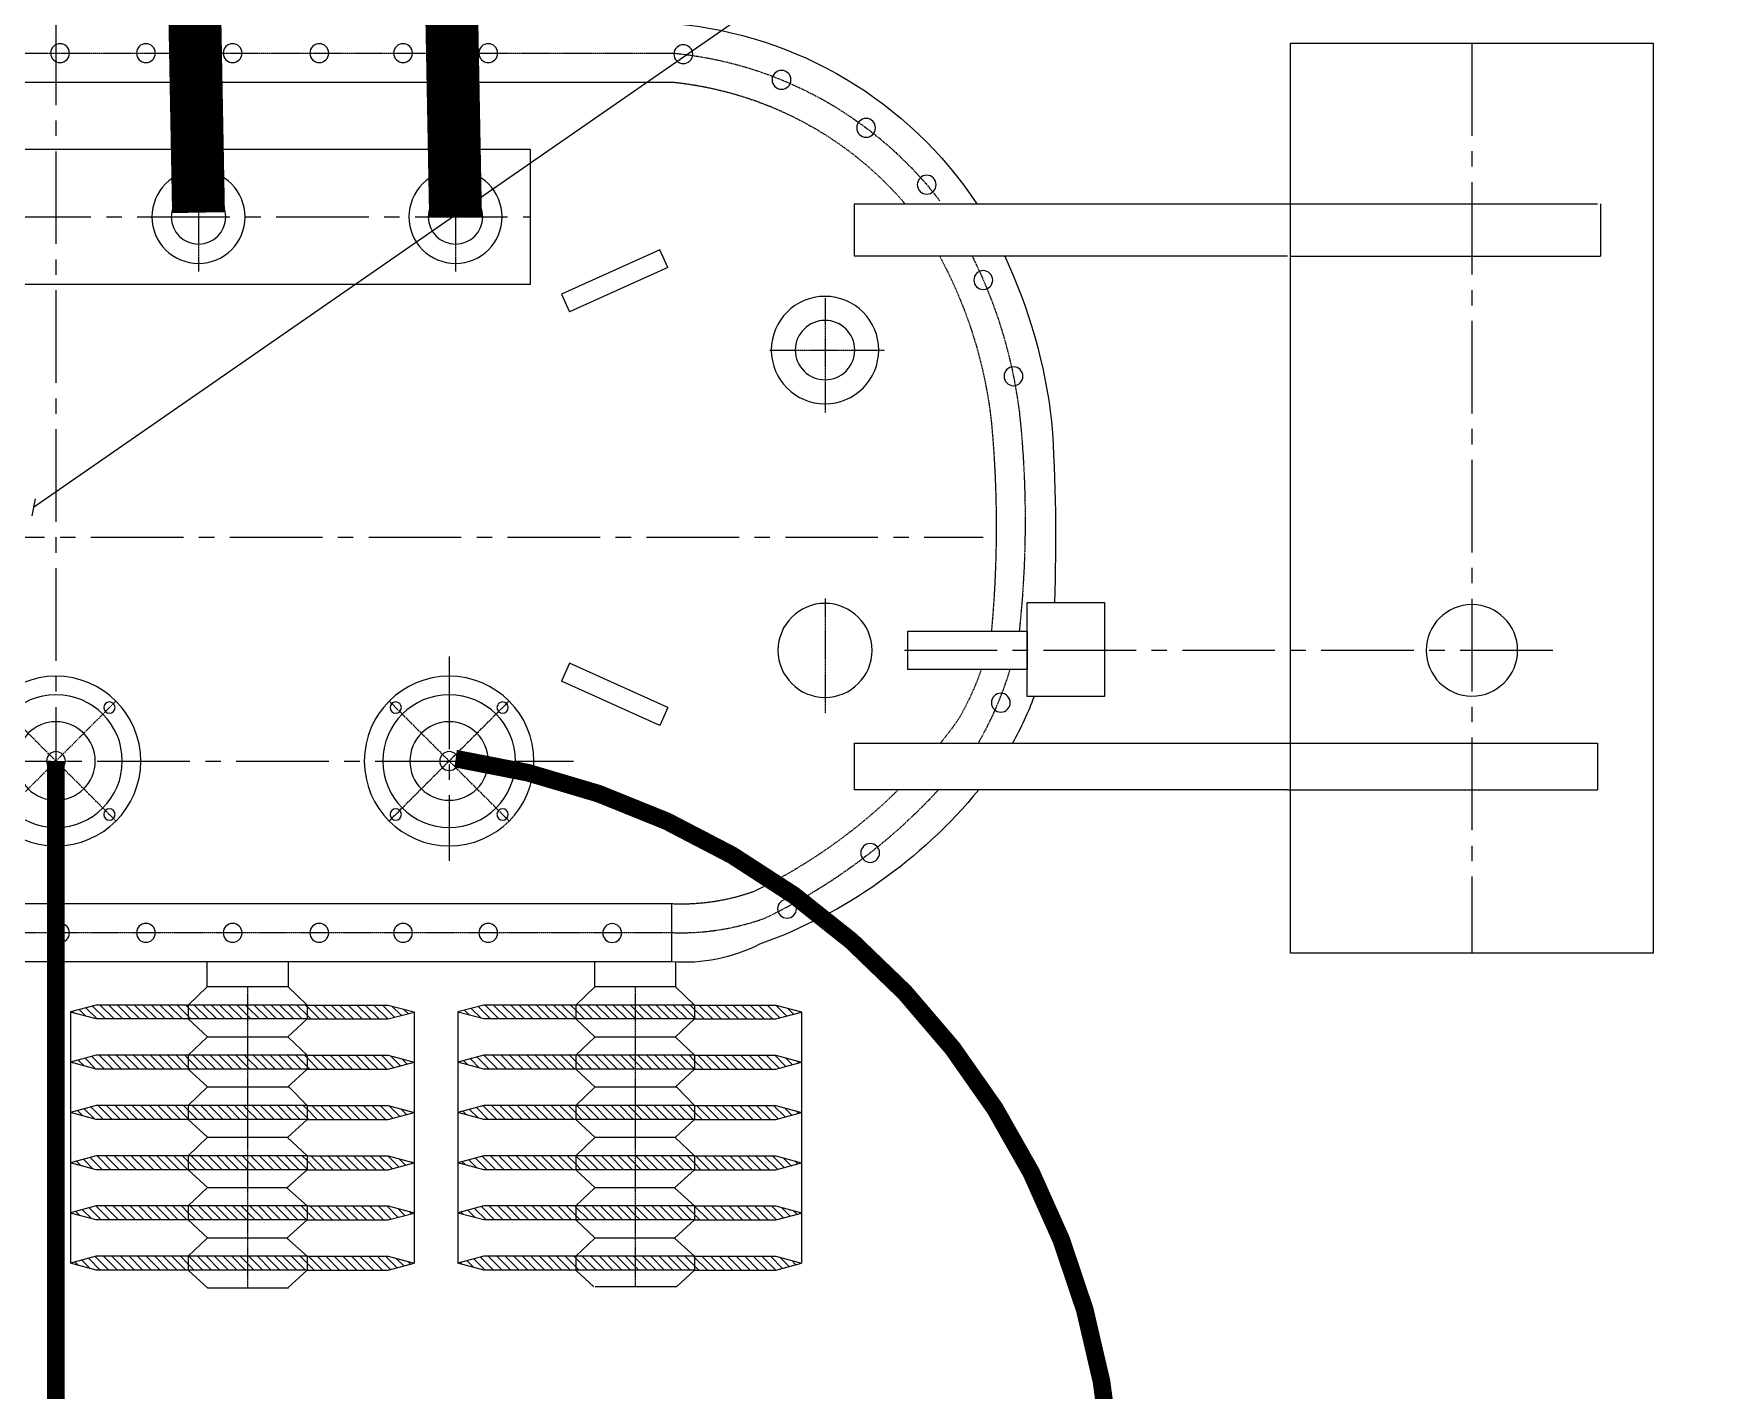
# Model space of a CAD drawing. Header units: inches. Extents: x -246336 to 136055, y -106871 to 69513.
# Drawn here: x -123141 to -122194, y 4118 to 4887 of the extents above; entities that cross this region are included whole.
import ezdxf

# ---------------------------------------------------------------- set-up
doc = ezdxf.new("R2010")
doc.units = ezdxf.units.IN
doc.header["$MEASUREMENT"] = 0
doc.linetypes.add('CENTER2', pattern=[1.125, 0.75, -0.125, 0.125, -0.125])
doc.linetypes.add('HIDDEN2', pattern=[0.1875, 0.125, -0.0625])
doc.layers.add('ve', color=43, linetype='Continuous')
doc.styles.add('VU', font='arial.ttf', dxfattribs={"height": 12})
doc.dimstyles.new('TL1-10', dxfattribs={"dimtxt": 14, "dimasz": 7, "dimexe": 0, "dimexo": 0, "dimgap": 2, "dimtad": 1, "dimdec": 0, "dimlfac": 10, "dimzin": 9, "dimdsep": 46, "dimtxsty": 'VU', "dimblk": 'OBLIQUE', "dimcen": 2, "dimclrd": 4, "dimclre": 4, "dimclrt": 7, "dimadec": 0, "dimazin": 0, "dimtfac": 1, "dimtdec": 0, "dimtix": 1, "dimtmove": 2, "dimatfit": 3, "dimldrblk": 'OBLIQUE', "dimfxl": 1, "dimtolj": 1, "dimtzin": 9, "dimarcsym": 0})

# ---------------------------------------------------------------- blocks, each defined once
blk = doc.blocks.new('mba c')
at = {"layer": 've', "color": 8}
for p, q in [((33804.001, -6992.629), (33805.107, -6991.603)), ((33809.63, -6991.603), (33805.107, -6991.603)), ((33809.691, -6991.603), (33805.107, -6991.603)), ((33810.736, -6992.629), (33809.63, -6991.603)), ((33825.976, -6992.629), (33827.001, -6991.678)), ((33831.666, -6991.678), (33827.082, -6991.678)), ((33831.605, -6991.678), (33827.082, -6991.678)), ((33832.711, -6992.629), (33831.685, -6991.678)), ((33798.785, -6992.629), (33797.32, -6993.021)), ((33797.32, -7007.266), (33797.32, -6993.021)), ((33798.785, -6993.418), (33797.32, -6993.026)), ((33797.577, -6993.095), (33797.771, -6992.9)), ((33797.959, -6993.197), (33798.433, -6992.723)), ((33798.342, -6993.299), (33799.012, -6992.629)), ((33798.724, -6993.401), (33799.497, -6992.629)), ((33810.736, -6992.629), (33798.785, -6992.629)), ((33799.193, -6993.418), (33799.982, -6992.629)), ((33799.678, -6993.418), (33800.467, -6992.629)), ((33800.163, -6993.418), (33800.951, -6992.629)), ((33800.647, -6993.418), (33801.436, -6992.629)), ((33801.132, -6993.418), (33801.921, -6992.629)), ((33801.617, -6993.418), (33802.406, -6992.629)), ((33802.102, -6993.418), (33802.891, -6992.629)), ((33802.587, -6993.418), (33803.375, -6992.629)), ((33803.071, -6993.418), (33803.86, -6992.629)), ((33803.556, -6993.418), (33804.001, -6992.973)), ((33804.001, -6992.973), (33804.345, -6992.629)), ((33804.001, -6993.418), (33804.001, -6992.629)), ((33804.041, -6993.418), (33804.83, -6992.629)), ((33804.526, -6993.418), (33805.315, -6992.629)), ((33805.011, -6993.418), (33805.799, -6992.629)), ((33805.495, -6993.418), (33806.284, -6992.629)), ((33805.98, -6993.418), (33806.769, -6992.629)), ((33806.465, -6993.418), (33807.254, -6992.629)), ((33806.95, -6993.418), (33807.368, -6992.999)), ((33807.368, -6992.999), (33807.739, -6992.629)), ((33807.435, -6993.418), (33808.224, -6992.629)), ((33807.92, -6993.418), (33808.708, -6992.629)), ((33808.404, -6993.418), (33809.193, -6992.629)), ((33808.889, -6993.418), (33809.678, -6992.629)), ((33809.374, -6993.418), (33810.163, -6992.629)), ((33809.859, -6993.418), (33810.648, -6992.629)), ((33810.344, -6993.418), (33810.736, -6993.026)), ((33810.736, -6993.418), (33810.736, -6992.629)), ((33810.736, -6992.629), (33815.34, -6992.629)), ((33810.736, -6993.026), (33811.132, -6992.629)), ((33810.828, -6993.418), (33811.617, -6992.629)), ((33811.313, -6993.418), (33812.102, -6992.629)), ((33811.798, -6993.418), (33812.587, -6992.629)), ((33812.283, -6993.418), (33813.072, -6992.629)), ((33812.768, -6993.418), (33813.556, -6992.629)), ((33813.252, -6993.418), (33814.041, -6992.629)), ((33813.737, -6993.418), (33814.526, -6992.629)), ((33814.222, -6993.418), (33815.011, -6992.629)), ((33814.707, -6993.418), (33815.463, -6992.662)), ((33815.192, -6993.418), (33815.845, -6992.764)), ((33815.34, -6992.629), (33816.805, -6993.021)), ((33815.34, -6993.418), (33816.805, -6993.026)), ((33815.799, -6993.295), (33816.228, -6992.866)), ((33816.461, -6993.118), (33816.61, -6992.969)), ((33816.805, -7007.261), (33816.805, -6993.021)), ((33820.76, -6992.629), (33819.295, -6993.021)), ((33819.295, -7007.266), (33819.295, -6993.021)), ((33820.76, -6993.418), (33819.295, -6993.026)), ((33819.427, -6993.061), (33819.53, -6992.958)), ((33819.809, -6993.163), (33820.192, -6992.781)), ((33820.192, -6993.266), (33820.828, -6992.629)), ((33820.574, -6993.368), (33821.313, -6992.629)), ((33832.711, -6992.629), (33820.76, -6992.629)), ((33821.009, -6993.418), (33821.798, -6992.629)), ((33821.494, -6993.418), (33822.283, -6992.629)), ((33821.979, -6993.418), (33822.768, -6992.629)), ((33822.464, -6993.418), (33823.253, -6992.629)), ((33822.949, -6993.418), (33823.737, -6992.629)), ((33823.433, -6993.418), (33824.222, -6992.629)), ((33823.918, -6993.418), (33824.707, -6992.629)), ((33824.403, -6993.418), (33825.192, -6992.629)), ((33824.888, -6993.418), (33825.677, -6992.629)), ((33825.373, -6993.418), (33825.976, -6992.814)), ((33825.857, -6993.418), (33825.976, -6993.299)), ((33825.976, -6993.418), (33825.976, -6992.629)), ((33825.976, -6993.299), (33826.646, -6992.629)), ((33825.976, -6992.814), (33826.161, -6992.629)), ((33826.342, -6993.418), (33827.131, -6992.629)), ((33826.827, -6993.418), (33827.616, -6992.629)), ((33827.312, -6993.418), (33828.101, -6992.629)), ((33827.797, -6993.418), (33828.585, -6992.629)), ((33828.281, -6993.418), (33829.07, -6992.629)), ((33828.766, -6993.418), (33829.343, -6992.841)), ((33829.251, -6993.418), (33829.343, -6993.325)), ((33829.343, -6993.325), (33830.04, -6992.629)), ((33829.343, -6992.841), (33829.555, -6992.629)), ((33829.736, -6993.418), (33830.525, -6992.629)), ((33830.221, -6993.418), (33831.009, -6992.629)), ((33830.705, -6993.418), (33831.494, -6992.629)), ((33831.19, -6993.418), (33831.979, -6992.629)), ((33831.675, -6993.418), (33832.464, -6992.629)), ((33832.16, -6993.418), (33832.711, -6992.867)), ((33832.711, -6993.418), (33832.711, -6992.629)), ((33832.711, -6992.629), (33837.315, -6992.629)), ((33832.711, -6993.352), (33833.433, -6992.629)), ((33832.711, -6992.867), (33832.949, -6992.629)), ((33833.129, -6993.418), (33833.918, -6992.629)), ((33833.614, -6993.418), (33834.403, -6992.629)), ((33834.099, -6993.418), (33834.888, -6992.629)), ((33834.584, -6993.418), (33835.373, -6992.629)), ((33835.069, -6993.418), (33835.857, -6992.629)), ((33835.553, -6993.418), (33836.342, -6992.629)), ((33836.038, -6993.418), (33836.827, -6992.629)), ((33836.523, -6993.418), (33837.312, -6992.629)), ((33837.008, -6993.418), (33837.695, -6992.731)), ((33837.315, -6992.629), (33838.78, -6993.021)), ((33837.315, -6993.418), (33838.78, -6993.026)), ((33837.558, -6993.353), (33838.077, -6992.833)), ((33838.22, -6993.176), (33838.46, -6992.935)), ((33838.78, -7007.261), (33838.78, -6993.021)), ((33810.736, -6993.418), (33798.785, -6993.418)), ((33805.076, -6994.451), (33804.001, -6993.418)), ((33809.599, -6994.451), (33810.736, -6993.418)), ((33810.736, -6993.418), (33815.34, -6993.418)), ((33832.711, -6993.418), (33820.76, -6993.418)), ((33827.051, -6994.451), (33825.976, -6993.418)), ((33831.574, -6994.451), (33832.711, -6993.418)), ((33832.645, -6993.418), (33832.711, -6993.352)), ((33832.711, -6993.418), (33837.315, -6993.418)), ((33804.001, -6995.477), (33805.107, -6994.451)), ((33809.599, -6994.451), (33805.076, -6994.451)), ((33809.661, -6994.451), (33805.076, -6994.451)), ((33810.736, -6995.477), (33809.599, -6994.451)), ((33825.976, -6995.477), (33827.082, -6994.451)), ((33831.636, -6994.451), (33827.051, -6994.451)), ((33831.574, -6994.451), (33827.051, -6994.451)), ((33832.711, -6995.477), (33831.574, -6994.451)), ((33798.785, -6995.477), (33797.32, -6995.869)), ((33798.785, -6996.266), (33797.32, -6995.874)), ((33797.625, -6995.955), (33797.854, -6995.726)), ((33798.007, -6996.058), (33798.516, -6995.549)), ((33798.39, -6996.16), (33799.073, -6995.477)), ((33798.772, -6996.262), (33799.558, -6995.477)), ((33810.736, -6995.477), (33798.785, -6995.477)), ((33799.254, -6996.266), (33800.043, -6995.477)), ((33799.739, -6996.266), (33800.527, -6995.477)), ((33800.223, -6996.266), (33801.012, -6995.477)), ((33800.708, -6996.266), (33801.497, -6995.477)), ((33801.193, -6996.266), (33801.982, -6995.477)), ((33801.678, -6996.266), (33802.467, -6995.477)), ((33802.163, -6996.266), (33802.951, -6995.477)), ((33802.647, -6996.266), (33803.436, -6995.477)), ((33803.132, -6996.266), (33803.921, -6995.477)), ((33803.617, -6996.266), (33804.001, -6995.882)), ((33804.001, -6995.882), (33804.406, -6995.477)), ((33804.001, -6996.266), (33804.001, -6995.477)), ((33804.102, -6996.266), (33804.891, -6995.477)), ((33804.587, -6996.266), (33805.376, -6995.477)), ((33805.072, -6996.266), (33805.86, -6995.477)), ((33805.556, -6996.266), (33806.345, -6995.477)), ((33806.041, -6996.266), (33806.83, -6995.477)), ((33806.526, -6996.266), (33807.315, -6995.477)), ((33807.011, -6996.266), (33807.368, -6995.908)), ((33807.368, -6995.908), (33807.8, -6995.477)), ((33807.496, -6996.266), (33808.284, -6995.477)), ((33807.98, -6996.266), (33808.769, -6995.477)), ((33808.465, -6996.266), (33809.254, -6995.477)), ((33808.95, -6996.266), (33809.739, -6995.477)), ((33809.435, -6996.266), (33810.224, -6995.477)), ((33809.92, -6996.266), (33810.708, -6995.477)), ((33810.404, -6996.266), (33810.736, -6995.934)), ((33810.736, -6996.266), (33810.736, -6995.477)), ((33810.736, -6995.477), (33815.34, -6995.477)), ((33810.736, -6995.934), (33811.193, -6995.477)), ((33810.889, -6996.266), (33811.678, -6995.477)), ((33811.374, -6996.266), (33812.163, -6995.477)), ((33811.859, -6996.266), (33812.648, -6995.477)), ((33812.344, -6996.266), (33813.132, -6995.477)), ((33812.828, -6996.266), (33813.617, -6995.477)), ((33813.313, -6996.266), (33814.102, -6995.477)), ((33813.798, -6996.266), (33814.587, -6995.477)), ((33814.283, -6996.266), (33815.072, -6995.477)), ((33814.768, -6996.266), (33815.511, -6995.523)), ((33815.252, -6996.266), (33815.893, -6995.625)), ((33815.34, -6995.477), (33816.805, -6995.869)), ((33815.34, -6996.266), (33816.805, -6995.874)), ((33815.882, -6996.121), (33816.276, -6995.727)), ((33816.544, -6995.944), (33816.658, -6995.83)), ((33820.76, -6995.477), (33819.295, -6995.869)), ((33820.76, -6996.266), (33819.295, -6995.874)), ((33819.475, -6995.922), (33819.613, -6995.784)), ((33819.857, -6996.024), (33820.275, -6995.607)), ((33820.24, -6996.127), (33820.889, -6995.477)), ((33820.622, -6996.229), (33821.374, -6995.477)), ((33832.711, -6995.477), (33820.76, -6995.477)), ((33821.07, -6996.266), (33821.859, -6995.477)), ((33821.555, -6996.266), (33822.344, -6995.477)), ((33822.04, -6996.266), (33822.829, -6995.477)), ((33822.525, -6996.266), (33823.313, -6995.477)), ((33823.009, -6996.266), (33823.798, -6995.477)), ((33823.494, -6996.266), (33824.283, -6995.477)), ((33823.979, -6996.266), (33824.768, -6995.477)), ((33824.464, -6996.266), (33825.253, -6995.477)), ((33824.949, -6996.266), (33825.737, -6995.477)), ((33825.433, -6996.266), (33825.976, -6995.723)), ((33825.976, -6996.266), (33825.976, -6995.477)), ((33825.976, -6996.208), (33826.707, -6995.477)), ((33825.976, -6995.723), (33826.222, -6995.477)), ((33826.403, -6996.266), (33827.192, -6995.477)), ((33826.888, -6996.266), (33827.677, -6995.477)), ((33827.373, -6996.266), (33828.161, -6995.477)), ((33827.857, -6996.266), (33828.646, -6995.477)), ((33828.342, -6996.266), (33829.131, -6995.477)), ((33828.827, -6996.266), (33829.343, -6995.749)), ((33829.343, -6996.234), (33830.101, -6995.477)), ((33829.343, -6995.749), (33829.616, -6995.477)), ((33829.797, -6996.266), (33830.585, -6995.477)), ((33830.281, -6996.266), (33831.07, -6995.477)), ((33830.766, -6996.266), (33831.555, -6995.477)), ((33831.251, -6996.266), (33832.04, -6995.477)), ((33831.736, -6996.266), (33832.525, -6995.477)), ((33832.221, -6996.266), (33832.711, -6995.776)), ((33832.711, -6996.266), (33832.711, -6995.477)), ((33832.711, -6995.477), (33837.315, -6995.477)), ((33832.711, -6996.261), (33833.494, -6995.477)), ((33832.711, -6995.776), (33833.009, -6995.477)), ((33833.19, -6996.266), (33833.979, -6995.477)), ((33833.675, -6996.266), (33834.464, -6995.477)), ((33834.16, -6996.266), (33834.949, -6995.477)), ((33834.645, -6996.266), (33835.434, -6995.477)), ((33835.13, -6996.266), (33835.918, -6995.477)), ((33835.614, -6996.266), (33836.403, -6995.477)), ((33836.099, -6996.266), (33836.888, -6995.477)), ((33836.584, -6996.266), (33837.36, -6995.489)), ((33837.069, -6996.266), (33837.743, -6995.592)), ((33837.315, -6995.477), (33838.78, -6995.869)), ((33837.315, -6996.266), (33838.78, -6995.874)), ((33837.641, -6996.178), (33838.125, -6995.694)), ((33838.303, -6996.002), (33838.508, -6995.796)), ((33810.736, -6996.266), (33798.785, -6996.266)), ((33805.076, -6997.299), (33804.001, -6996.266)), ((33809.599, -6997.299), (33810.736, -6996.266)), ((33810.736, -6996.266), (33815.34, -6996.266)), ((33832.711, -6996.266), (33820.76, -6996.266)), ((33825.918, -6996.266), (33825.976, -6996.208)), ((33827.051, -6997.299), (33825.976, -6996.266)), ((33829.312, -6996.266), (33829.343, -6996.234)), ((33831.574, -6997.299), (33832.711, -6996.266)), ((33832.705, -6996.266), (33832.711, -6996.261)), ((33832.711, -6996.266), (33837.315, -6996.266)), ((33804.001, -6998.325), (33805.107, -6997.299)), ((33809.599, -6997.299), (33805.076, -6997.299)), ((33809.661, -6997.299), (33805.076, -6997.299)), ((33810.736, -6998.325), (33809.599, -6997.299)), ((33825.976, -6998.325), (33827.082, -6997.299)), ((33831.636, -6997.299), (33827.051, -6997.299)), ((33831.574, -6997.299), (33827.051, -6997.299)), ((33832.711, -6998.325), (33831.574, -6997.299)), ((33798.785, -6998.325), (33797.32, -6998.717)), ((33798.785, -6999.114), (33797.32, -6998.722)), ((33797.673, -6998.816), (33797.938, -6998.552)), ((33798.055, -6998.919), (33798.599, -6998.375)), ((33798.438, -6999.021), (33799.134, -6998.325)), ((33810.736, -6998.325), (33798.785, -6998.325)), ((33798.83, -6999.114), (33799.619, -6998.325)), ((33799.315, -6999.114), (33800.103, -6998.325)), ((33799.799, -6999.114), (33800.588, -6998.325)), ((33800.284, -6999.114), (33801.073, -6998.325)), ((33800.769, -6999.114), (33801.558, -6998.325)), ((33801.254, -6999.114), (33802.043, -6998.325)), ((33801.739, -6999.114), (33802.528, -6998.325)), ((33802.224, -6999.114), (33803.012, -6998.325)), ((33802.708, -6999.114), (33803.497, -6998.325)), ((33803.193, -6999.114), (33803.982, -6998.325)), ((33803.678, -6999.114), (33804.001, -6998.791)), ((33804.001, -6998.791), (33804.467, -6998.325)), ((33804.001, -6999.114), (33804.001, -6998.325)), ((33804.163, -6999.114), (33804.952, -6998.325)), ((33804.648, -6999.114), (33805.436, -6998.325)), ((33805.132, -6999.114), (33805.921, -6998.325)), ((33805.617, -6999.114), (33806.406, -6998.325)), ((33806.102, -6999.114), (33806.891, -6998.325)), ((33806.587, -6999.114), (33807.368, -6998.332)), ((33807.072, -6999.114), (33807.368, -6998.817)), ((33807.368, -6998.817), (33807.86, -6998.325)), ((33807.368, -6998.332), (33807.376, -6998.325)), ((33807.556, -6999.114), (33808.345, -6998.325)), ((33808.041, -6999.114), (33808.83, -6998.325)), ((33808.526, -6999.114), (33809.315, -6998.325)), ((33809.011, -6999.114), (33809.8, -6998.325)), ((33809.496, -6999.114), (33810.284, -6998.325)), ((33809.98, -6999.114), (33810.736, -6998.358)), ((33810.465, -6999.114), (33810.736, -6998.843)), ((33810.736, -6999.114), (33810.736, -6998.325)), ((33810.736, -6998.325), (33815.34, -6998.325)), ((33810.736, -6998.843), (33811.254, -6998.325)), ((33810.736, -6998.358), (33810.769, -6998.325)), ((33810.95, -6999.114), (33811.739, -6998.325)), ((33811.435, -6999.114), (33812.224, -6998.325)), ((33811.92, -6999.114), (33812.708, -6998.325)), ((33812.404, -6999.114), (33813.193, -6998.325)), ((33812.889, -6999.114), (33813.678, -6998.325)), ((33813.374, -6999.114), (33814.163, -6998.325)), ((33813.859, -6999.114), (33814.648, -6998.325)), ((33814.344, -6999.114), (33815.132, -6998.325)), ((33814.828, -6999.114), (33815.559, -6998.384)), ((33815.313, -6999.114), (33815.941, -6998.486)), ((33815.34, -6998.325), (33816.805, -6998.717)), ((33815.34, -6999.114), (33816.805, -6998.722)), ((33815.965, -6998.946), (33816.324, -6998.588)), ((33816.627, -6998.769), (33816.706, -6998.69)), ((33820.76, -6998.325), (33819.295, -6998.717)), ((33820.76, -6999.114), (33819.295, -6998.722)), ((33819.523, -6998.783), (33819.696, -6998.61)), ((33819.905, -6998.885), (33820.358, -6998.433)), ((33820.288, -6998.987), (33820.95, -6998.325)), ((33820.67, -6999.09), (33821.435, -6998.325)), ((33832.711, -6998.325), (33820.76, -6998.325)), ((33821.131, -6999.114), (33821.92, -6998.325)), ((33821.616, -6999.114), (33822.405, -6998.325)), ((33822.101, -6999.114), (33822.889, -6998.325)), ((33822.585, -6999.114), (33823.374, -6998.325)), ((33823.07, -6999.114), (33823.859, -6998.325)), ((33823.555, -6999.114), (33824.344, -6998.325)), ((33824.04, -6999.114), (33824.829, -6998.325)), ((33824.525, -6999.114), (33825.313, -6998.325)), ((33825.009, -6999.114), (33825.798, -6998.325)), ((33825.494, -6999.114), (33825.976, -6998.632)), ((33825.976, -6999.114), (33825.976, -6998.325)), ((33825.976, -6998.632), (33826.283, -6998.325)), ((33825.979, -6999.114), (33826.768, -6998.325)), ((33826.464, -6999.114), (33827.253, -6998.325)), ((33826.949, -6999.114), (33827.737, -6998.325)), ((33827.433, -6999.114), (33828.222, -6998.325)), ((33827.918, -6999.114), (33828.707, -6998.325)), ((33828.403, -6999.114), (33829.192, -6998.325)), ((33828.888, -6999.114), (33829.343, -6998.658)), ((33829.343, -6998.658), (33829.677, -6998.325)), ((33829.373, -6999.114), (33830.161, -6998.325)), ((33829.857, -6999.114), (33830.646, -6998.325)), ((33830.342, -6999.114), (33831.131, -6998.325)), ((33830.827, -6999.114), (33831.616, -6998.325)), ((33831.312, -6999.114), (33832.101, -6998.325)), ((33831.797, -6999.114), (33832.586, -6998.325)), ((33832.282, -6999.114), (33832.711, -6998.685)), ((33832.711, -6999.114), (33832.711, -6998.325)), ((33832.711, -6998.325), (33837.315, -6998.325)), ((33832.711, -6998.685), (33833.07, -6998.325)), ((33832.766, -6999.114), (33833.555, -6998.325)), ((33833.251, -6999.114), (33834.04, -6998.325)), ((33833.736, -6999.114), (33834.525, -6998.325)), ((33834.221, -6999.114), (33835.01, -6998.325)), ((33834.706, -6999.114), (33835.494, -6998.325)), ((33835.19, -6999.114), (33835.979, -6998.325)), ((33835.675, -6999.114), (33836.464, -6998.325)), ((33836.16, -6999.114), (33836.949, -6998.325)), ((33836.645, -6999.114), (33837.408, -6998.35)), ((33837.13, -6999.114), (33837.791, -6998.452)), ((33837.315, -6998.325), (33838.78, -6998.717)), ((33837.315, -6999.114), (33838.78, -6998.722)), ((33837.724, -6999.004), (33838.173, -6998.555)), ((33838.386, -6998.827), (33838.556, -6998.657)), ((33810.736, -6999.114), (33798.785, -6999.114)), ((33805.076, -7000.147), (33804.001, -6999.114)), ((33809.63, -7000.147), (33810.736, -6999.114)), ((33810.736, -6999.114), (33815.34, -6999.114)), ((33832.711, -6999.114), (33820.76, -6999.114)), ((33827.051, -7000.147), (33825.976, -6999.114)), ((33831.605, -7000.147), (33832.711, -6999.114)), ((33832.711, -6999.114), (33837.315, -6999.114)), ((33804.001, -7001.173), (33805.107, -7000.147)), ((33809.63, -7000.147), (33805.107, -7000.147)), ((33809.691, -7000.147), (33805.107, -7000.147)), ((33810.736, -7001.173), (33809.63, -7000.147)), ((33825.976, -7001.173), (33827.082, -7000.147)), ((33831.666, -7000.147), (33827.082, -7000.147)), ((33831.605, -7000.147), (33827.082, -7000.147)), ((33832.711, -7001.173), (33831.605, -7000.147)), ((33798.785, -7001.173), (33797.32, -7001.565)), ((33798.785, -7001.962), (33797.32, -7001.57)), ((33797.338, -7001.575), (33797.359, -7001.554)), ((33797.721, -7001.677), (33798.021, -7001.377)), ((33798.103, -7001.779), (33798.682, -7001.2)), ((33798.486, -7001.882), (33799.195, -7001.173)), ((33810.736, -7001.173), (33798.785, -7001.173)), ((33798.891, -7001.962), (33799.68, -7001.173)), ((33799.376, -7001.962), (33800.164, -7001.173)), ((33799.86, -7001.962), (33800.649, -7001.173)), ((33800.345, -7001.962), (33801.134, -7001.173)), ((33800.83, -7001.962), (33801.619, -7001.173)), ((33801.315, -7001.962), (33802.104, -7001.173)), ((33801.8, -7001.962), (33802.588, -7001.173)), ((33802.284, -7001.962), (33803.073, -7001.173)), ((33802.769, -7001.962), (33803.558, -7001.173)), ((33803.254, -7001.962), (33804.001, -7001.215)), ((33803.739, -7001.962), (33804.001, -7001.699)), ((33804.001, -7001.699), (33804.528, -7001.173)), ((33804.001, -7001.215), (33804.043, -7001.173)), ((33804.001, -7001.962), (33804.001, -7001.173)), ((33804.224, -7001.962), (33805.012, -7001.173)), ((33804.708, -7001.962), (33805.497, -7001.173)), ((33805.193, -7001.962), (33805.982, -7001.173)), ((33805.678, -7001.962), (33806.467, -7001.173)), ((33806.163, -7001.962), (33806.952, -7001.173)), ((33806.648, -7001.962), (33807.368, -7001.241)), ((33807.132, -7001.962), (33807.368, -7001.726)), ((33807.368, -7001.726), (33807.921, -7001.173)), ((33807.368, -7001.241), (33807.436, -7001.173)), ((33807.617, -7001.962), (33808.406, -7001.173)), ((33808.102, -7001.962), (33808.891, -7001.173)), ((33808.587, -7001.962), (33809.376, -7001.173)), ((33809.072, -7001.962), (33809.86, -7001.173)), ((33809.556, -7001.962), (33810.345, -7001.173)), ((33810.041, -7001.962), (33810.736, -7001.267)), ((33810.526, -7001.962), (33810.736, -7001.752)), ((33810.736, -7001.962), (33810.736, -7001.173)), ((33810.736, -7001.173), (33815.34, -7001.173)), ((33810.736, -7001.752), (33811.315, -7001.173)), ((33810.736, -7001.267), (33810.83, -7001.173)), ((33811.011, -7001.962), (33811.8, -7001.173)), ((33811.496, -7001.962), (33812.284, -7001.173)), ((33811.98, -7001.962), (33812.769, -7001.173)), ((33812.465, -7001.962), (33813.254, -7001.173)), ((33812.95, -7001.962), (33813.739, -7001.173)), ((33813.435, -7001.962), (33814.224, -7001.173)), ((33813.92, -7001.962), (33814.709, -7001.173)), ((33814.405, -7001.962), (33815.193, -7001.173)), ((33814.889, -7001.962), (33815.607, -7001.244)), ((33815.34, -7001.173), (33816.805, -7001.565)), ((33815.34, -7001.962), (33816.805, -7001.57)), ((33815.387, -7001.949), (33815.989, -7001.347)), ((33816.049, -7001.772), (33816.372, -7001.449)), ((33816.71, -7001.595), (33816.754, -7001.551)), ((33820.76, -7001.173), (33819.295, -7001.565)), ((33820.76, -7001.962), (33819.295, -7001.57)), ((33819.571, -7001.644), (33819.779, -7001.435)), ((33819.953, -7001.746), (33820.441, -7001.258)), ((33820.336, -7001.848), (33821.011, -7001.173)), ((33820.718, -7001.951), (33821.496, -7001.173)), ((33832.711, -7001.173), (33820.76, -7001.173)), ((33821.192, -7001.962), (33821.981, -7001.173)), ((33821.677, -7001.962), (33822.465, -7001.173)), ((33822.161, -7001.962), (33822.95, -7001.173)), ((33822.646, -7001.962), (33823.435, -7001.173)), ((33823.131, -7001.962), (33823.92, -7001.173)), ((33823.616, -7001.962), (33824.405, -7001.173)), ((33824.101, -7001.962), (33824.889, -7001.173)), ((33824.585, -7001.962), (33825.374, -7001.173)), ((33825.07, -7001.962), (33825.859, -7001.173)), ((33825.555, -7001.962), (33825.976, -7001.541)), ((33825.976, -7001.962), (33825.976, -7001.173)), ((33825.976, -7001.541), (33826.344, -7001.173)), ((33826.04, -7001.962), (33826.829, -7001.173)), ((33826.525, -7001.962), (33827.313, -7001.173)), ((33827.009, -7001.962), (33827.798, -7001.173)), ((33827.494, -7001.962), (33828.283, -7001.173)), ((33827.979, -7001.962), (33828.768, -7001.173)), ((33828.464, -7001.962), (33829.253, -7001.173)), ((33828.949, -7001.962), (33829.343, -7001.567)), ((33829.343, -7001.567), (33829.738, -7001.173)), ((33829.434, -7001.962), (33830.222, -7001.173)), ((33829.918, -7001.962), (33830.707, -7001.173)), ((33830.403, -7001.962), (33831.192, -7001.173)), ((33830.888, -7001.962), (33831.677, -7001.173)), ((33831.373, -7001.962), (33832.162, -7001.173)), ((33831.858, -7001.962), (33832.646, -7001.173)), ((33832.342, -7001.962), (33832.711, -7001.593)), ((33832.711, -7001.962), (33832.711, -7001.173)), ((33832.711, -7001.173), (33837.315, -7001.173)), ((33832.711, -7001.593), (33833.131, -7001.173)), ((33832.827, -7001.962), (33833.616, -7001.173)), ((33833.312, -7001.962), (33834.101, -7001.173)), ((33833.797, -7001.962), (33834.586, -7001.173)), ((33834.282, -7001.962), (33835.07, -7001.173)), ((33834.766, -7001.962), (33835.555, -7001.173)), ((33835.251, -7001.962), (33836.04, -7001.173)), ((33835.736, -7001.962), (33836.525, -7001.173)), ((33836.221, -7001.962), (33837.01, -7001.173)), ((33836.706, -7001.962), (33837.456, -7001.211)), ((33837.19, -7001.962), (33837.839, -7001.313)), ((33837.315, -7001.173), (33838.78, -7001.565)), ((33837.315, -7001.962), (33838.78, -7001.57)), ((33837.807, -7001.83), (33838.221, -7001.415)), ((33838.469, -7001.653), (33838.604, -7001.518)), ((33810.736, -7001.962), (33798.785, -7001.962)), ((33805.076, -7002.995), (33804.001, -7001.962)), ((33809.722, -7002.995), (33810.736, -7001.962)), ((33810.736, -7001.962), (33815.34, -7001.962)), ((33832.711, -7001.962), (33820.76, -7001.962)), ((33827.051, -7002.995), (33825.976, -7001.962)), ((33831.697, -7002.995), (33832.711, -7001.962)), ((33832.711, -7001.962), (33837.315, -7001.962)), ((33804.001, -7004.021), (33805.107, -7002.995)), ((33809.63, -7002.995), (33805.107, -7002.995)), ((33809.722, -7002.995), (33805.138, -7002.995)), ((33810.736, -7004.021), (33809.63, -7002.995)), ((33825.976, -7004.021), (33827.082, -7002.995)), ((33831.605, -7002.995), (33827.082, -7002.995)), ((33831.697, -7002.995), (33827.113, -7002.995)), ((33832.711, -7004.021), (33831.605, -7002.995)), ((33798.785, -7004.021), (33797.32, -7004.413)), ((33798.785, -7004.81), (33797.32, -7004.418)), ((33797.386, -7004.436), (33797.442, -7004.38)), ((33797.769, -7004.538), (33798.104, -7004.203)), ((33798.151, -7004.64), (33798.765, -7004.026)), ((33798.534, -7004.743), (33799.256, -7004.021)), ((33810.736, -7004.021), (33798.785, -7004.021)), ((33798.952, -7004.81), (33799.74, -7004.021)), ((33799.436, -7004.81), (33800.225, -7004.021)), ((33799.921, -7004.81), (33800.71, -7004.021)), ((33800.406, -7004.81), (33801.195, -7004.021)), ((33800.891, -7004.81), (33801.68, -7004.021)), ((33801.376, -7004.81), (33802.164, -7004.021)), ((33801.86, -7004.81), (33802.649, -7004.021)), ((33802.345, -7004.81), (33803.134, -7004.021)), ((33802.83, -7004.81), (33803.619, -7004.021)), ((33803.315, -7004.81), (33804.001, -7004.123)), ((33803.8, -7004.81), (33804.001, -7004.608)), ((33804.001, -7004.123), (33804.104, -7004.021)), ((33804.001, -7004.81), (33804.001, -7004.021)), ((33804.001, -7004.608), (33804.588, -7004.021)), ((33804.284, -7004.81), (33805.073, -7004.021)), ((33804.769, -7004.81), (33805.558, -7004.021)), ((33805.254, -7004.81), (33806.043, -7004.021)), ((33805.739, -7004.81), (33806.528, -7004.021)), ((33806.224, -7004.81), (33807.012, -7004.021)), ((33806.708, -7004.81), (33807.368, -7004.15)), ((33807.193, -7004.81), (33807.368, -7004.635)), ((33807.368, -7004.15), (33807.497, -7004.021)), ((33807.368, -7004.635), (33807.982, -7004.021)), ((33807.678, -7004.81), (33808.467, -7004.021)), ((33808.163, -7004.81), (33808.952, -7004.021)), ((33808.648, -7004.81), (33809.436, -7004.021)), ((33809.132, -7004.81), (33809.921, -7004.021)), ((33809.617, -7004.81), (33810.406, -7004.021)), ((33810.102, -7004.81), (33810.736, -7004.176)), ((33810.587, -7004.81), (33810.736, -7004.661)), ((33810.736, -7004.021), (33815.34, -7004.021)), ((33810.736, -7004.176), (33810.891, -7004.021)), ((33810.736, -7004.81), (33810.736, -7004.021)), ((33810.736, -7004.661), (33811.376, -7004.021)), ((33811.072, -7004.81), (33811.861, -7004.021)), ((33811.557, -7004.81), (33812.345, -7004.021)), ((33812.041, -7004.81), (33812.83, -7004.021)), ((33812.526, -7004.81), (33813.315, -7004.021)), ((33813.011, -7004.81), (33813.8, -7004.021)), ((33813.496, -7004.81), (33814.285, -7004.021)), ((33813.981, -7004.81), (33814.769, -7004.021)), ((33814.465, -7004.81), (33815.254, -7004.021)), ((33814.95, -7004.81), (33815.655, -7004.105)), ((33815.34, -7004.021), (33816.805, -7004.413)), ((33815.34, -7004.81), (33816.805, -7004.418)), ((33815.47, -7004.775), (33816.037, -7004.207)), ((33816.132, -7004.598), (33816.42, -7004.31)), ((33816.793, -7004.421), (33816.802, -7004.412)), ((33820.76, -7004.021), (33819.295, -7004.413)), ((33820.76, -7004.81), (33819.295, -7004.418)), ((33819.619, -7004.504), (33819.862, -7004.261)), ((33820.001, -7004.607), (33820.524, -7004.084)), ((33820.384, -7004.709), (33821.072, -7004.021)), ((33832.711, -7004.021), (33820.76, -7004.021)), ((33820.768, -7004.81), (33821.557, -7004.021)), ((33821.253, -7004.81), (33822.041, -7004.021)), ((33821.737, -7004.81), (33822.526, -7004.021)), ((33822.222, -7004.81), (33823.011, -7004.021)), ((33822.707, -7004.81), (33823.496, -7004.021)), ((33823.192, -7004.81), (33823.981, -7004.021)), ((33823.677, -7004.81), (33824.466, -7004.021)), ((33824.161, -7004.81), (33824.95, -7004.021)), ((33824.646, -7004.81), (33825.435, -7004.021)), ((33825.131, -7004.81), (33825.92, -7004.021)), ((33825.616, -7004.81), (33825.976, -7004.45)), ((33825.976, -7004.81), (33825.976, -7004.021)), ((33825.976, -7004.45), (33826.405, -7004.021)), ((33826.101, -7004.81), (33826.89, -7004.021)), ((33826.586, -7004.81), (33827.374, -7004.021)), ((33827.07, -7004.81), (33827.859, -7004.021)), ((33827.555, -7004.81), (33828.344, -7004.021)), ((33828.04, -7004.81), (33828.829, -7004.021)), ((33828.525, -7004.81), (33829.314, -7004.021)), ((33829.01, -7004.81), (33829.343, -7004.476)), ((33829.343, -7004.476), (33829.798, -7004.021)), ((33829.494, -7004.81), (33830.283, -7004.021)), ((33829.979, -7004.81), (33830.768, -7004.021)), ((33830.464, -7004.81), (33831.253, -7004.021)), ((33830.949, -7004.81), (33831.738, -7004.021)), ((33831.434, -7004.81), (33832.222, -7004.021)), ((33831.918, -7004.81), (33832.707, -7004.021)), ((33832.403, -7004.81), (33832.711, -7004.502)), ((33832.711, -7004.021), (33837.315, -7004.021)), ((33832.711, -7004.81), (33832.711, -7004.021)), ((33832.711, -7004.502), (33833.192, -7004.021)), ((33832.888, -7004.81), (33833.677, -7004.021)), ((33833.373, -7004.81), (33834.162, -7004.021)), ((33833.858, -7004.81), (33834.646, -7004.021)), ((33834.342, -7004.81), (33835.131, -7004.021)), ((33834.827, -7004.81), (33835.616, -7004.021)), ((33835.312, -7004.81), (33836.101, -7004.021)), ((33835.797, -7004.81), (33836.586, -7004.021)), ((33836.282, -7004.81), (33837.07, -7004.021)), ((33836.766, -7004.81), (33837.504, -7004.072)), ((33837.251, -7004.81), (33837.887, -7004.174)), ((33837.315, -7004.021), (33838.78, -7004.413)), ((33837.315, -7004.81), (33838.78, -7004.418)), ((33837.89, -7004.656), (33838.269, -7004.276)), ((33838.552, -7004.479), (33838.652, -7004.379)), ((33810.736, -7004.81), (33798.785, -7004.81)), ((33805.076, -7005.843), (33804.001, -7004.81)), ((33809.661, -7005.843), (33810.736, -7004.81)), ((33810.736, -7004.81), (33815.34, -7004.81)), ((33832.711, -7004.81), (33820.76, -7004.81)), ((33827.051, -7005.843), (33825.976, -7004.81)), ((33831.636, -7005.843), (33832.711, -7004.81)), ((33832.711, -7004.81), (33837.315, -7004.81)), ((33804.001, -7006.869), (33805.107, -7005.843)), ((33809.63, -7005.843), (33805.107, -7005.843)), ((33809.691, -7005.843), (33805.107, -7005.843)), ((33810.736, -7006.869), (33809.63, -7005.843)), ((33825.976, -7006.869), (33827.082, -7005.843)), ((33831.666, -7005.843), (33827.082, -7005.843)), ((33831.605, -7005.843), (33827.082, -7005.843)), ((33832.711, -7006.869), (33831.605, -7005.843)), ((33798.785, -7006.869), (33797.32, -7007.261)), ((33798.785, -7007.658), (33797.32, -7007.266)), ((33797.434, -7007.296), (33797.525, -7007.206)), ((33797.817, -7007.399), (33798.187, -7007.029)), ((33798.199, -7007.501), (33798.832, -7006.869)), ((33798.582, -7007.603), (33799.316, -7006.869)), ((33810.736, -7006.869), (33798.785, -7006.869)), ((33799.012, -7007.658), (33799.801, -7006.869)), ((33799.497, -7007.658), (33800.286, -7006.869)), ((33799.982, -7007.658), (33800.771, -7006.869)), ((33800.467, -7007.658), (33801.256, -7006.869)), ((33800.952, -7007.658), (33801.74, -7006.869)), ((33801.436, -7007.658), (33802.225, -7006.869)), ((33801.921, -7007.658), (33802.71, -7006.869)), ((33802.406, -7007.658), (33803.195, -7006.869)), ((33802.891, -7007.658), (33803.68, -7006.869)), ((33803.376, -7007.658), (33804.001, -7007.032)), ((33803.86, -7007.658), (33804.001, -7007.517)), ((33804.001, -7007.517), (33804.649, -7006.869)), ((33804.001, -7007.658), (33804.001, -7006.869)), ((33804.001, -7007.032), (33804.164, -7006.869)), ((33804.345, -7007.658), (33805.134, -7006.869)), ((33804.83, -7007.658), (33805.619, -7006.869)), ((33805.315, -7007.658), (33806.104, -7006.869)), ((33805.8, -7007.658), (33806.588, -7006.869)), ((33806.284, -7007.658), (33807.073, -7006.869)), ((33806.769, -7007.658), (33807.368, -7007.059)), ((33807.254, -7007.658), (33807.368, -7007.543)), ((33807.368, -7007.543), (33808.043, -7006.869)), ((33807.368, -7007.059), (33807.558, -7006.869)), ((33807.739, -7007.658), (33808.528, -7006.869)), ((33808.224, -7007.658), (33809.013, -7006.869)), ((33808.709, -7007.658), (33809.497, -7006.869)), ((33809.193, -7007.658), (33809.982, -7006.869)), ((33809.678, -7007.658), (33810.467, -7006.869)), ((33810.163, -7007.658), (33810.736, -7007.085)), ((33810.736, -7007.57), (33811.437, -7006.869)), ((33810.736, -7007.658), (33810.736, -7006.869)), ((33810.736, -7007.085), (33810.952, -7006.869)), ((33810.736, -7006.869), (33815.34, -7006.869)), ((33811.133, -7007.658), (33811.921, -7006.869)), ((33811.617, -7007.658), (33812.406, -7006.869)), ((33812.102, -7007.658), (33812.891, -7006.869)), ((33812.587, -7007.658), (33813.376, -7006.869)), ((33813.072, -7007.658), (33813.861, -7006.869)), ((33813.557, -7007.658), (33814.345, -7006.869)), ((33814.041, -7007.658), (33814.83, -7006.869)), ((33814.526, -7007.658), (33815.315, -7006.869)), ((33815.011, -7007.658), (33815.703, -7006.966)), ((33815.34, -7006.869), (33816.805, -7007.261)), ((33815.34, -7007.658), (33816.805, -7007.266)), ((33815.553, -7007.601), (33816.085, -7007.068)), ((33816.215, -7007.424), (33816.468, -7007.171)), ((33820.76, -7006.869), (33819.295, -7007.261)), ((33820.76, -7007.658), (33819.295, -7007.266)), ((33819.667, -7007.365), (33819.945, -7007.087)), ((33820.049, -7007.468), (33820.607, -7006.91)), ((33820.432, -7007.57), (33821.133, -7006.869)), ((33832.711, -7006.869), (33820.76, -7006.869)), ((33820.829, -7007.658), (33821.618, -7006.869)), ((33821.313, -7007.658), (33822.102, -7006.869)), ((33821.798, -7007.658), (33822.587, -7006.869)), ((33822.283, -7007.658), (33823.072, -7006.869)), ((33822.768, -7007.658), (33823.557, -7006.869)), ((33823.253, -7007.658), (33824.042, -7006.869)), ((33823.738, -7007.658), (33824.526, -7006.869)), ((33824.222, -7007.658), (33825.011, -7006.869)), ((33824.707, -7007.658), (33825.496, -7006.869)), ((33825.192, -7007.658), (33825.976, -7006.874)), ((33825.677, -7007.658), (33825.976, -7007.359)), ((33825.976, -7007.658), (33825.976, -7006.869)), ((33825.976, -7007.359), (33826.466, -7006.869)), ((33825.976, -7006.874), (33825.981, -7006.869)), ((33826.162, -7007.658), (33826.95, -7006.869)), ((33826.646, -7007.658), (33827.435, -7006.869)), ((33827.131, -7007.658), (33827.92, -7006.869)), ((33827.616, -7007.658), (33828.405, -7006.869)), ((33828.101, -7007.658), (33828.89, -7006.869)), ((33828.586, -7007.658), (33829.343, -7006.9)), ((33829.07, -7007.658), (33829.343, -7007.385)), ((33829.343, -7007.385), (33829.859, -7006.869)), ((33829.343, -7006.9), (33829.374, -7006.869)), ((33829.555, -7007.658), (33830.344, -7006.869)), ((33830.04, -7007.658), (33830.829, -7006.869)), ((33830.525, -7007.658), (33831.314, -7006.869)), ((33831.01, -7007.658), (33831.798, -7006.869)), ((33831.494, -7007.658), (33832.283, -7006.869)), ((33831.979, -7007.658), (33832.711, -7006.926)), ((33832.464, -7007.658), (33832.711, -7007.411)), ((33832.711, -7007.658), (33832.711, -7006.869)), ((33832.711, -7007.411), (33833.253, -7006.869)), ((33832.711, -7006.869), (33837.315, -7006.869)), ((33832.711, -7006.926), (33832.768, -7006.869)), ((33832.949, -7007.658), (33833.738, -7006.869)), ((33833.434, -7007.658), (33834.222, -7006.869)), ((33833.918, -7007.658), (33834.707, -7006.869)), ((33834.403, -7007.658), (33835.192, -7006.869)), ((33834.888, -7007.658), (33835.677, -7006.869)), ((33835.373, -7007.658), (33836.162, -7006.869)), ((33835.858, -7007.658), (33836.647, -7006.869)), ((33836.342, -7007.658), (33837.131, -7006.869)), ((33836.827, -7007.658), (33837.552, -7006.933)), ((33837.312, -7007.658), (33837.935, -7007.035)), ((33837.315, -7006.869), (33838.78, -7007.261)), ((33837.315, -7007.658), (33838.78, -7007.266)), ((33837.973, -7007.482), (33838.318, -7007.137)), ((33838.635, -7007.305), (33838.7, -7007.239)), ((33810.736, -7007.658), (33798.785, -7007.658)), ((33805.076, -7008.691), (33804.001, -7007.658)), ((33809.661, -7008.691), (33810.736, -7007.658)), ((33810.648, -7007.658), (33810.736, -7007.57)), ((33810.736, -7007.658), (33815.34, -7007.658)), ((33832.711, -7007.658), (33820.76, -7007.658)), ((33827.051, -7008.691), (33825.976, -7007.658)), ((33831.636, -7008.691), (33832.711, -7007.658)), ((33832.711, -7007.658), (33837.315, -7007.658)), ((33805.076, -7008.691), (33805.076, -7010.08)), ((33809.661, -7008.691), (33805.076, -7008.691)), ((33809.661, -7010.081), (33809.661, -7008.691)), ((33827.051, -7008.691), (33827.051, -7010.082)), ((33831.636, -7008.691), (33827.051, -7008.691)), ((33831.636, -7010.082), (33831.636, -7008.691)), ((33831.417, -7010.111), (33765.406, -7010.111)), ((33831.417, -7010.111), (33831.417, -7013.39)), ((33866.502, -7010.591), (33866.502, -7062.193)), ((33887.064, -7010.591), (33866.502, -7010.591)), ((33887.064, -7062.193), (33887.064, -7010.591)), ((33866.336, -7019.864), (33841.757, -7019.864)), ((33841.757, -7022.513), (33841.757, -7019.864)), ((33841.757, -7022.513), (33866.336, -7022.513)), ((33830.734, -7023.514), (33825.17, -7026.027)), ((33831.191, -7024.526), (33830.734, -7023.514)), ((33831.191, -7024.526), (33825.627, -7027.04)), ((33851.564, -7025.151), (33851.564, -7030.477)), ((33855.945, -7025.151), (33851.564, -7025.151)), ((33855.945, -7030.477), (33855.945, -7025.151)), ((33825.627, -7027.04), (33825.17, -7026.027)), ((33844.803, -7026.673), (33844.803, -7028.86)), ((33851.564, -7026.673), (33844.803, -7026.673)), ((33851.564, -7028.86), (33851.564, -7026.673)), ((33844.803, -7028.86), (33851.564, -7028.86)), ((33851.564, -7030.477), (33855.945, -7030.477)), ((33825.17, -7047.962), (33825.627, -7046.95)), ((33831.191, -7049.464), (33825.627, -7046.95)), ((33830.734, -7050.476), (33825.17, -7047.962)), ((33823.396, -7048.506), (33769.609, -7048.506)), ((33823.396, -7056.179), (33823.396, -7048.506)), ((33831.191, -7049.464), (33830.734, -7050.476)), ((33866.336, -7050.105), (33841.757, -7050.105)), ((33841.757, -7053.086), (33841.757, -7050.105)), ((33769.609, -7056.179), (33823.396, -7056.179)), ((33866.502, -7062.193), (33887.064, -7062.193))]:
    blk.add_line(p, q, dxfattribs=at)
at = {"layer": 've', "color": 8, "linetype": 'CENTER2', "ltscale": 0.1}
for p, q in [((33807.368, -7008.691), (33807.368, -6991.603)), ((33829.343, -7008.691), (33829.343, -6991.678)), ((33831.382, -7011.75), (33765.435, -7011.75)), ((33793.101, -7018.09), (33799.903, -7024.892)), ((33799.903, -7018.09), (33793.101, -7024.892)), ((33822.195, -7018.09), (33815.393, -7024.892)), ((33815.393, -7018.09), (33822.195, -7024.892)), ((33840.105, -7030.714), (33840.105, -7024.223)), ((33840.105, -7047.737), (33840.105, -7041.246)), ((33836.973, -7044.79), (33843.474, -7044.79)), ((33804.584, -7055.91), (33804.584, -7049.254)), ((33819.156, -7055.91), (33819.156, -7049.254)), ((33766.625, -7061.625), (33831.505, -7061.625))]:
    blk.add_line(p, q, dxfattribs=at)
at = {"layer": 've', "color": 8, "linetype": 'CENTER2', "ltscale": 7}
for p, q in [((33796.502, -7063.929), (33796.502, -7009.595)), ((33876.783, -7062.193), (33876.783, -7010.591)), ((33818.794, -7027.423), (33818.794, -7015.833)), ((33767.347, -7021.491), (33825.848, -7021.491)), ((33881.365, -7027.766), (33844.343, -7027.766)), ((33743.359, -7034.188), (33849.063, -7034.188)), ((33769.609, -7052.342), (33823.396, -7052.342))]:
    blk.add_line(p, q, dxfattribs=at)
at = {"layer": 've', "color": 8, "linetype": 'HIDDEN2', "ltscale": 0.3}
for p, q in [((33831.417, -7013.39), (33765.617, -7013.39)), ((33866.336, -7019.864), (33883.913, -7019.864)), ((33883.913, -7022.513), (33883.913, -7019.864)), ((33866.336, -7022.513), (33883.913, -7022.513)), ((33866.502, -7050.105), (33884.079, -7050.105)), ((33884.079, -7053.086), (33884.079, -7050.105)), ((33841.757, -7053.086), (33883.913, -7053.086)), ((33765.737, -7059.986), (33831.425, -7059.986))]:
    blk.add_line(p, q, dxfattribs=at)
at = {"layer": 've', "color": 8}
for centre, radius in [((33796.734, -7011.75), 0.534), ((33801.601, -7011.75), 0.534), ((33806.517, -7011.75), 0.534), ((33811.433, -7011.75), 0.534), ((33816.179, -7011.75), 0.534), ((33821.011, -7011.75), 0.534), ((33828.039, -7011.74), 0.534), ((33837.95, -7013.121), 0.534), ((33842.664, -7016.28), 0.534), ((33796.502, -7021.491), 4.81), ((33818.794, -7021.491), 4.81), ((33796.502, -7021.491), 3.762), ((33818.794, -7021.491), 3.762), ((33799.533, -7018.461), 0.321), ((33815.764, -7018.461), 0.321), ((33821.825, -7018.461), 0.321), ((33796.502, -7021.491), 2.226), ((33818.794, -7021.491), 2.226), ((33796.502, -7021.491), 0.534), ((33818.794, -7021.491), 0.534), ((33799.533, -7024.522), 0.321), ((33815.764, -7024.522), 0.321), ((33821.825, -7024.522), 0.321), ((33850.071, -7024.801), 0.534), ((33840.105, -7027.766), 2.666), ((33876.783, -7027.766), 2.591), ((33840.105, -7044.79), 3.047), ((33840.105, -7044.79), 1.684), ((33850.789, -7043.304), 0.534), ((33849.08, -7048.759), 0.534), ((33804.584, -7052.342), 2.638), ((33819.156, -7052.342), 2.638), ((33804.584, -7052.342), 1.544), ((33819.156, -7052.342), 1.544), ((33845.87, -7054.167), 0.534), ((33842.435, -7057.389), 0.534), ((33837.64, -7060.111), 0.534), ((33796.734, -7061.625), 0.534), ((33801.601, -7061.625), 0.534), ((33806.517, -7061.625), 0.534), ((33811.433, -7061.625), 0.534), ((33816.179, -7061.625), 0.534), ((33821.011, -7061.625), 0.534), ((33832.072, -7061.563), 0.534)]:
    blk.add_circle(centre, radius, dxfattribs=at)
for centre, radius, start, end in [((33832.149, -7019.398), 9.316, 62.90532, 94.50597), ((33826.812, -7037.899), 28.455, 39.33178, 70.32594), ((33834.043, -7031.86), 19.133, 20.52754, 29.24456), ((33754.418, -7034.155), 98.758, 356.17251, 2.13444), ((33822.65, -7037.21), 30.511, 334.99946, 353.34351), ((33829.561, -7040.445), 22.942, 275.05766, 326.56486)]:
    blk.add_arc(centre, radius, start, end, dxfattribs=at)
at = {"layer": 've', "color": 8, "linetype": 'CENTER2', "ltscale": 0.1}
for centre, radius, start, end in [((33831.959, -7025.582), 13.844, 70.06688, 92.38912), ((33822.785, -7041.65), 32.231, 42.52803, 64.46423), ((33831.277, -7032.522), 20.173, 16.85446, 29.74469), ((33792.999, -7035.11), 58.452, 354.27963, 6.13842), ((33824.001, -7037.904), 27.327, 333.48088, 353.62827), ((33829.449, -7040.1), 21.623, 275.45678, 322.51806)]:
    blk.add_arc(centre, radius, start, end, dxfattribs=at)
at = {"layer": 've', "color": 8, "linetype": 'HIDDEN2', "ltscale": 0.3}
for centre, radius, start, end in [((33831.959, -7025.582), 12.205, 70.43649, 92.54452), ((33822.785, -7041.65), 30.592, 45.41157, 64.31123), ((33822.785, -7041.65), 30.592, 35.60986, 38.72344), ((33834.083, -7031.783), 15.728, 18.96139, 30.34386), ((33785.715, -7034.781), 64.096, 354.70522, 5.30014), ((33824.001, -7037.904), 25.688, 331.64154, 353.76088), ((33829.449, -7040.1), 19.983, 275.67634, 319.47176)]:
    blk.add_arc(centre, radius, start, end, dxfattribs=at)

msp = doc.modelspace()

# ---------------------------------------------------------------- linework, layer by layer
at = {"color": 1}
for points, const_width in [([(-123047.853, 4785.782), (-123062.839, 5585.058)], 30), ([(-122902.124, 4783.388), (-122917.11, 5582.665)], 30), ([(-123128.666, 4474.879), (-123128.666, 3798.212)], 10)]:
    msp.add_lwpolyline(points, dxfattribs=dict(at, const_width=const_width))
at = {"color": 1, "const_width": 10}
msp.add_lwpolyline([(-122528.808, 3798.212), (-122528.808, 4039.948, 0.375645), (-122902.065, 4476.245, -8.8309901)], format="xyb", dxfattribs=at)

# ---------------------------------------------------------------- block references
at = {"xscale": -10, "yscale": 10, "zscale": 10, "rotation": 180}
msp.add_blockref('mba c', (-461093.688, -65740.035), dxfattribs=at)

# ---------------------------------------------------------------- leaders
msp.add_leader([(-123141.429, 4618.74), (-122335.647, 5177.186), (-121094.156, 5177.186)], dimstyle='TL1-10', override={"dimgap": 2, "dimtad": 0})

doc.saveas('drawing.dxf')
